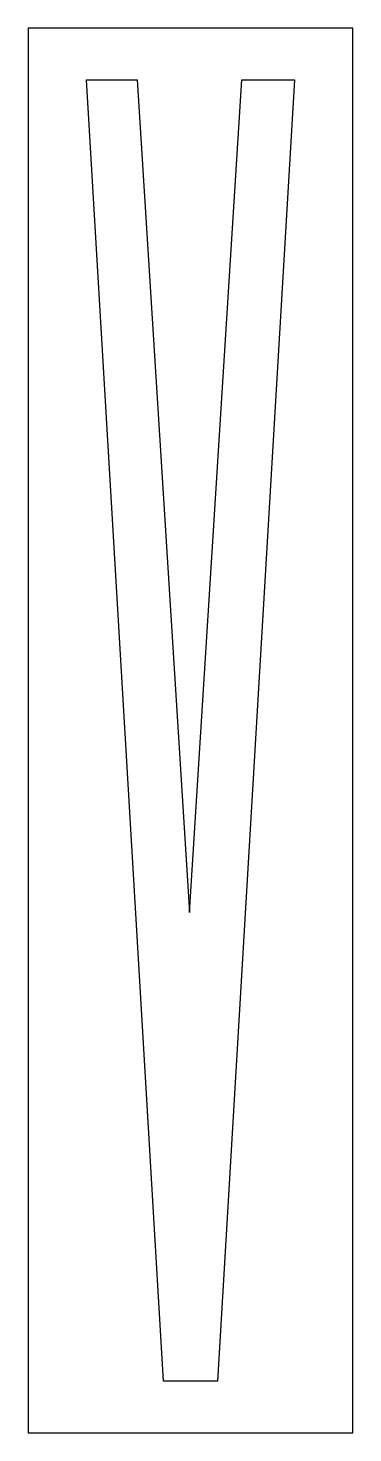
# Model space of a CAD drawing. Extents: x 0 to 25, y 0 to 108.
import ezdxf

# ---------------------------------------------------------------- set-up
doc = ezdxf.new("R2010")
doc.units = 0
doc.layers.add('CUT', color=7, linetype='Continuous')
doc.layers.add('OUTSIDE', color=1, linetype='Continuous')

msp = doc.modelspace()

# ---------------------------------------------------------------- linework, layer by layer
at = {"layer": 'CUT'}
msp.add_lwpolyline([(8.39, 104.02), (12.43, 40), (16.46, 104.02), (20.5, 104.02), (14.59, 3.98), (10.41, 3.98), (4.5, 104.02)], close=True, dxfattribs=at)
at = {"layer": 'OUTSIDE'}
msp.add_lwpolyline([(0, 0), (25, 0), (25, 108), (0, 108)], close=True, dxfattribs=at)

doc.saveas('drawing.dxf')
